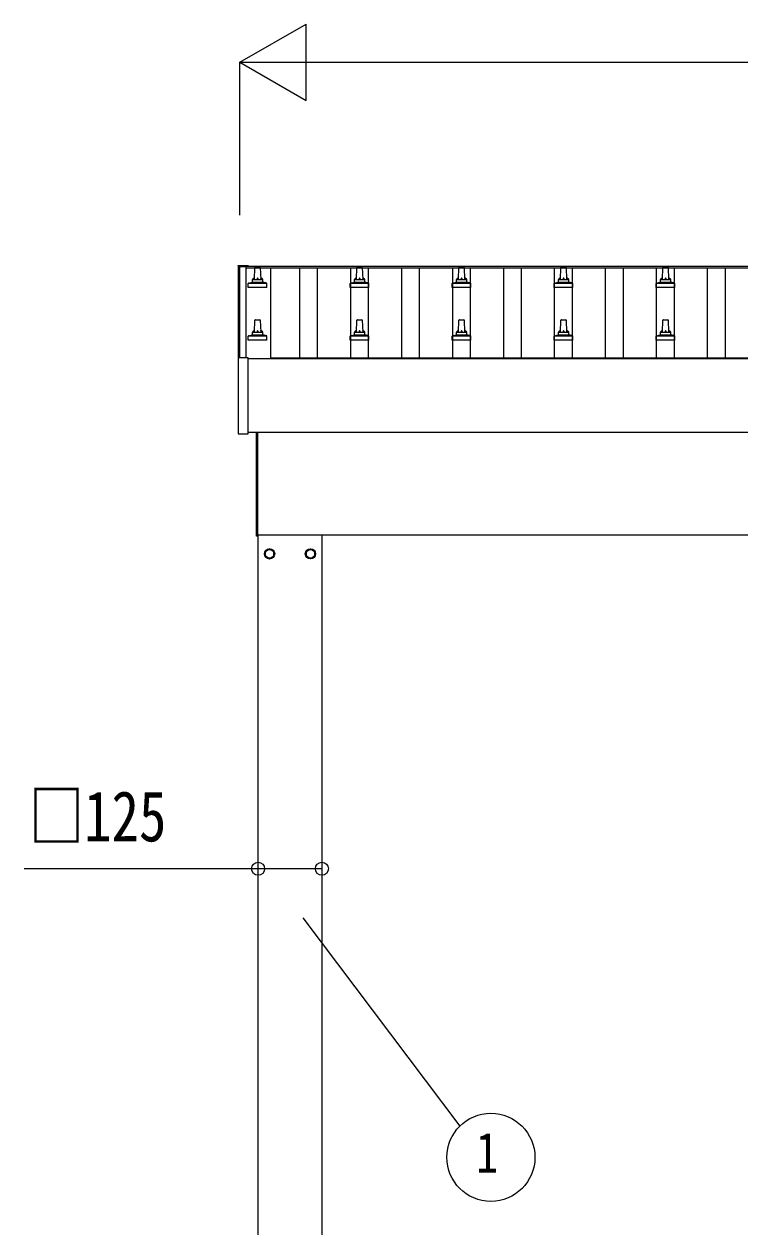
# Model space of a CAD drawing. Units: millimetres, scale not verified. Extents: x -12615 to 12615, y -8910 to 8910.
# Drawn here: x -11106 to -9703, y -2822 to -462 of the extents above; entities that cross this region are included whole.
import ezdxf
from ezdxf.enums import TextEntityAlignment as Align

# ---------------------------------------------------------------- set-up
doc = ezdxf.new("R2010")
doc.units = ezdxf.units.MM
doc.header["$LTSCALE"] = 40
for name, color, linetype in [('0-4_YKK_13', 4, 'Continuous'), ('0-5_YKK_A1', 4, 'Continuous'), ('0-6_YKK_D', 6, 'Continuous')]:
    doc.layers.add(name, color=color, linetype=linetype)
doc.styles.add('ＭＳ ゴシック', font='')
doc.styles.get('ＭＳ ゴシック').set_extended_font_data('MS Gothic')

msp = doc.modelspace()

# ---------------------------------------------------------------- linework, layer by layer
at = {"layer": '0-4_YKK_13'}
for p, q in [((-10686.74, -935.89), (-10686.74, -936.49)), ((-10686.74, -936.49), (-10686.74, -1116.95)), ((-10685.74, -935.37), (-10667.74, -935.37)), ((-10666.74, -936.49), (-10666.74, -935.89)), ((-10666.74, -936.55), (-10666.74, -936.49)), ((-10654.44, -963.07), (-10653.71, -939.55)), ((-10652.71, -938.57), (-10644.17, -938.57)), ((-10643.17, -939.55), (-10642.44, -963.07)), ((-10454.44, -963.07), (-10453.71, -939.55)), ((-10452.71, -938.57), (-10444.17, -938.57)), ((-10443.17, -939.55), (-10442.44, -963.07)), ((-10254.44, -963.07), (-10253.71, -939.55)), ((-10252.71, -938.57), (-10244.17, -938.57)), ((-10243.17, -939.55), (-10242.44, -963.07)), ((-10054.44, -963.07), (-10053.71, -939.55)), ((-10052.71, -938.57), (-10044.17, -938.57)), ((-10043.17, -939.55), (-10042.44, -963.07)), ((-9854.44, -963.07), (-9853.71, -939.55)), ((-9852.71, -938.57), (-9844.17, -938.57)), ((-9843.17, -939.55), (-9842.44, -963.07)), ((-10658.44, -967.29), (-10658.44, -963.07)), ((-10657.44, -963.07), (-10639.44, -963.07)), ((-10638.44, -967.29), (-10638.44, -963.07)), ((-10458.44, -967.29), (-10458.44, -963.07)), ((-10457.44, -963.07), (-10439.44, -963.07)), ((-10438.44, -967.29), (-10438.44, -963.07)), ((-10258.44, -967.29), (-10258.44, -963.07)), ((-10257.44, -963.07), (-10239.44, -963.07)), ((-10238.44, -967.29), (-10238.44, -963.07)), ((-10058.44, -967.29), (-10058.44, -963.07)), ((-10057.44, -963.07), (-10039.44, -963.07)), ((-10038.44, -967.29), (-10038.44, -963.07)), ((-9858.44, -967.29), (-9858.44, -963.07)), ((-9857.44, -963.07), (-9839.44, -963.07)), ((-9838.44, -967.29), (-9838.44, -963.07)), ((-10666.69, -978.57), (-10666.69, -970.86)), ((-10630.19, -978.57), (-10666.69, -978.57)), ((-10666.31, -970.07), (-10630.57, -970.07)), ((-10665.93, -969.89), (-10659.2, -968.26)), ((-10658.82, -968.07), (-10638.06, -968.07)), ((-10630.95, -969.89), (-10637.68, -968.26)), ((-10630.19, -978.57), (-10630.19, -970.86)), ((-10466.69, -978.57), (-10466.69, -970.86)), ((-10430.19, -978.57), (-10466.69, -978.57)), ((-10466.31, -970.07), (-10430.57, -970.07)), ((-10465.93, -969.89), (-10459.2, -968.26)), ((-10458.82, -968.07), (-10438.06, -968.07)), ((-10430.95, -969.89), (-10437.68, -968.26)), ((-10430.19, -978.57), (-10430.19, -970.86)), ((-10266.69, -978.57), (-10266.69, -970.86)), ((-10230.19, -978.57), (-10266.69, -978.57)), ((-10266.31, -970.07), (-10230.57, -970.07)), ((-10265.93, -969.89), (-10259.2, -968.26)), ((-10258.82, -968.07), (-10238.06, -968.07)), ((-10230.95, -969.89), (-10237.68, -968.26)), ((-10230.19, -978.57), (-10230.19, -970.86)), ((-10066.69, -978.57), (-10066.69, -970.86)), ((-10030.19, -978.57), (-10066.69, -978.57)), ((-10066.31, -970.07), (-10030.57, -970.07)), ((-10065.93, -969.89), (-10059.2, -968.26)), ((-10058.82, -968.07), (-10038.06, -968.07)), ((-10030.95, -969.89), (-10037.68, -968.26)), ((-10030.19, -978.57), (-10030.19, -970.86)), ((-9866.69, -978.57), (-9866.69, -970.86)), ((-9830.19, -978.57), (-9866.69, -978.57)), ((-9866.31, -970.07), (-9830.57, -970.07)), ((-9865.93, -969.89), (-9859.2, -968.26)), ((-9858.82, -968.07), (-9838.06, -968.07)), ((-9830.95, -969.89), (-9837.68, -968.26)), ((-9830.19, -978.57), (-9830.19, -970.86)), ((-10654.44, -1066.41), (-10653.71, -1042.88)), ((-10652.71, -1041.91), (-10644.17, -1041.91)), ((-10643.17, -1042.88), (-10642.44, -1066.41)), ((-10454.44, -1066.41), (-10453.71, -1042.88)), ((-10452.71, -1041.91), (-10444.17, -1041.91)), ((-10443.17, -1042.88), (-10442.44, -1066.41)), ((-10254.44, -1066.41), (-10253.71, -1042.88)), ((-10252.71, -1041.91), (-10244.17, -1041.91)), ((-10243.17, -1042.88), (-10242.44, -1066.41)), ((-10054.44, -1066.41), (-10053.71, -1042.88)), ((-10052.71, -1041.91), (-10044.17, -1041.91)), ((-10043.17, -1042.88), (-10042.44, -1066.41)), ((-9854.44, -1066.41), (-9853.71, -1042.88)), ((-9852.71, -1041.91), (-9844.17, -1041.91)), ((-9843.17, -1042.88), (-9842.44, -1066.41)), ((-10666.69, -1081.91), (-10666.69, -1074.19)), ((-10630.19, -1081.91), (-10666.69, -1081.91)), ((-10666.31, -1073.41), (-10630.57, -1073.41)), ((-10665.93, -1073.22), (-10659.2, -1071.59)), ((-10658.82, -1071.41), (-10638.06, -1071.41)), ((-10658.44, -1070.62), (-10658.44, -1066.41)), ((-10657.44, -1066.41), (-10639.44, -1066.41)), ((-10638.44, -1070.62), (-10638.44, -1066.41)), ((-10630.95, -1073.22), (-10637.68, -1071.59)), ((-10630.19, -1081.91), (-10630.19, -1074.19)), ((-10466.69, -1081.91), (-10466.69, -1074.19)), ((-10430.19, -1081.91), (-10466.69, -1081.91)), ((-10466.31, -1073.41), (-10430.57, -1073.41)), ((-10465.93, -1073.22), (-10459.2, -1071.59)), ((-10458.82, -1071.41), (-10438.06, -1071.41)), ((-10458.44, -1070.62), (-10458.44, -1066.41)), ((-10457.44, -1066.41), (-10439.44, -1066.41)), ((-10438.44, -1070.62), (-10438.44, -1066.41)), ((-10430.95, -1073.22), (-10437.68, -1071.59)), ((-10430.19, -1081.91), (-10430.19, -1074.19)), ((-10266.69, -1081.91), (-10266.69, -1074.19)), ((-10230.19, -1081.91), (-10266.69, -1081.91)), ((-10266.31, -1073.41), (-10230.57, -1073.41)), ((-10265.93, -1073.22), (-10259.2, -1071.59)), ((-10258.82, -1071.41), (-10238.06, -1071.41)), ((-10258.44, -1070.62), (-10258.44, -1066.41)), ((-10257.44, -1066.41), (-10239.44, -1066.41)), ((-10238.44, -1070.62), (-10238.44, -1066.41)), ((-10230.95, -1073.22), (-10237.68, -1071.59)), ((-10230.19, -1081.91), (-10230.19, -1074.19)), ((-10066.69, -1081.91), (-10066.69, -1074.19)), ((-10030.19, -1081.91), (-10066.69, -1081.91)), ((-10066.31, -1073.41), (-10030.57, -1073.41)), ((-10065.93, -1073.22), (-10059.2, -1071.59)), ((-10058.82, -1071.41), (-10038.06, -1071.41)), ((-10058.44, -1070.62), (-10058.44, -1066.41)), ((-10057.44, -1066.41), (-10039.44, -1066.41)), ((-10038.44, -1070.62), (-10038.44, -1066.41)), ((-10030.95, -1073.22), (-10037.68, -1071.59)), ((-10030.19, -1081.91), (-10030.19, -1074.19)), ((-9866.69, -1081.91), (-9866.69, -1074.19)), ((-9830.19, -1081.91), (-9866.69, -1081.91)), ((-9866.31, -1073.41), (-9830.57, -1073.41)), ((-9865.93, -1073.22), (-9859.2, -1071.59)), ((-9858.82, -1071.41), (-9838.06, -1071.41)), ((-9858.44, -1070.62), (-9858.44, -1066.41)), ((-9857.44, -1066.41), (-9839.44, -1066.41)), ((-9838.44, -1070.62), (-9838.44, -1066.41)), ((-9830.95, -1073.22), (-9837.68, -1071.59)), ((-9830.19, -1081.91), (-9830.19, -1074.19)), ((-10686.74, -1116.96), (-10686.74, -1264.96)), ((-10685.74, -1116.46), (-10686.24, -1116.46)), ((-10667.74, -1116.46), (-10685.74, -1116.46)), ((-10667.24, -1116.46), (-10667.74, -1116.46)), ((-10666.74, -1264.96), (-10666.74, -1116.96)), ((-10686.24, -1265.46), (-10667.24, -1265.46)), ((-10650.44, -1466.5), (-10650.44, -1262.83)), ((-10648.44, -1262.83), (-10648.44, -1466.5)), ((-10648.44, -1466.5), (-10650.44, -1466.5)), ((-10616.34, -1500.75), (-10616.44, -1500.75)), ((-10616.34, -1501.25), (-10616.44, -1501.25)), ((-10553.54, -1500.75), (-10553.44, -1500.75)), ((-10553.54, -1501.25), (-10553.44, -1501.25))]:
    msp.add_line(p, q, dxfattribs=at)
for points in [[(-10686.74, -935.89), (-10686.71, -935.7), (-10686.63, -935.57), (-10686.54, -935.49), (-10686.46, -935.43), (-10686.38, -935.4), (-10686.33, -935.39), (-10686.29, -935.39), (-10686.25, -935.38), (-10686.06, -935.37), (-10685.88, -935.37), (-10685.74, -935.37)], [(-10667.74, -935.37), (-10667.55, -935.37), (-10667.38, -935.37), (-10667.24, -935.38), (-10667.17, -935.39), (-10667.11, -935.4), (-10667.02, -935.44), (-10666.89, -935.54), (-10666.8, -935.67), (-10666.79, -935.69)]]:
    msp.add_lwpolyline(points, dxfattribs=at)
for points in [[(-10624.94, -1491.19), (-10633.44, -1496.09), (-10633.44, -1505.91), (-10624.94, -1510.81), (-10616.44, -1505.91), (-10616.44, -1496.09)], [(-10544.94, -1491.19), (-10536.44, -1496.09), (-10536.44, -1505.91), (-10544.94, -1510.81), (-10553.44, -1505.91), (-10553.44, -1496.09)]]:
    msp.add_lwpolyline(points, close=True, dxfattribs=at)
for centre, radius in [((-10624.94, -1501), 10), ((-10624.94, -1501), 8.5), ((-10544.94, -1501), 10), ((-10544.94, -1501), 8.5)]:
    msp.add_circle(centre, radius, dxfattribs=at)
for centre, radius, start, end in [((-10667.24, -935.89), 0.499, 0.00068, 23.5008), ((-10652.71, -939.57), 1, 90, 178.60509), ((-10644.17, -939.57), 1, 1.39491, 90), ((-10452.71, -939.57), 1, 90, 178.60509), ((-10444.17, -939.57), 1, 1.39491, 90), ((-10252.71, -939.57), 1, 90, 178.60509), ((-10244.17, -939.57), 1, 1.39491, 90), ((-10052.71, -939.57), 1, 90, 178.60509), ((-10044.17, -939.57), 1, 1.39491, 90), ((-9852.71, -939.57), 1, 90, 178.60509), ((-9844.17, -939.57), 1, 1.39491, 90), ((-10659.44, -967.29), 1, 283.62699, 0), ((-10654.36, -963.71), 4.13, 90, 171.17633), ((-10657.44, -964.07), 1, 90, 180), ((-10645.11, -963.07), 4.83, 133.60282, 180), ((-10651.77, -963.07), 4.83, 0, 46.39718), ((-10642.53, -963.71), 4.13, 8.82367, 90), ((-10639.44, -964.07), 1, 0, 90), ((-10637.44, -967.29), 1, 180, 256.37301), ((-10459.44, -967.29), 1, 283.62699, 0), ((-10454.36, -963.71), 4.13, 90, 171.17633), ((-10457.44, -964.07), 1, 90, 180), ((-10445.11, -963.07), 4.83, 133.60282, 180), ((-10451.77, -963.07), 4.83, 0, 46.39718), ((-10442.53, -963.71), 4.13, 8.82367, 90), ((-10439.44, -964.07), 1, 0, 90), ((-10437.44, -967.29), 1, 180, 256.37301), ((-10259.44, -967.29), 1, 283.62699, 0), ((-10254.36, -963.71), 4.13, 90, 171.17633), ((-10257.44, -964.07), 1, 90, 180), ((-10245.11, -963.07), 4.83, 133.60282, 180), ((-10251.77, -963.07), 4.83, 0, 46.39718), ((-10242.53, -963.71), 4.13, 8.82367, 90), ((-10239.44, -964.07), 1, 0, 90), ((-10237.44, -967.29), 1, 180, 256.37301), ((-10059.44, -967.29), 1, 283.62699, 0), ((-10054.36, -963.71), 4.13, 90, 171.17633), ((-10057.44, -964.07), 1, 90, 180), ((-10045.11, -963.07), 4.83, 133.60282, 180), ((-10051.77, -963.07), 4.83, 0, 46.39718), ((-10042.53, -963.71), 4.13, 8.82367, 90), ((-10039.44, -964.07), 1, 0, 90), ((-10037.44, -967.29), 1, 180, 256.37301), ((-9859.44, -967.29), 1, 283.62699, 0), ((-9854.36, -963.71), 4.13, 90, 171.17633), ((-9857.44, -964.07), 1, 90, 180), ((-9845.11, -963.07), 4.83, 133.60282, 180), ((-9851.77, -963.07), 4.83, 0, 46.39718), ((-9842.53, -963.71), 4.13, 8.82367, 90), ((-9839.44, -964.07), 1, 0, 90), ((-9837.44, -967.29), 1, 180, 256.37301), ((-10665.69, -970.86), 1, 103.62699, 180), ((-10631.19, -970.86), 1, 0, 76.37301), ((-10465.69, -970.86), 1, 103.62699, 180), ((-10431.19, -970.86), 1, 0, 76.37301), ((-10265.69, -970.86), 1, 103.62699, 180), ((-10231.19, -970.86), 1, 0, 76.37301), ((-10065.69, -970.86), 1, 103.62699, 180), ((-10031.19, -970.86), 1, 0, 76.37301), ((-9865.69, -970.86), 1, 103.62699, 180), ((-9831.19, -970.86), 1, 0, 76.37301), ((-10652.71, -1042.91), 1, 90, 178.60509), ((-10644.17, -1042.91), 1, 1.39491, 90), ((-10452.71, -1042.91), 1, 90, 178.60509), ((-10444.17, -1042.91), 1, 1.39491, 90), ((-10252.71, -1042.91), 1, 90, 178.60509), ((-10244.17, -1042.91), 1, 1.39491, 90), ((-10052.71, -1042.91), 1, 90, 178.60509), ((-10044.17, -1042.91), 1, 1.39491, 90), ((-9852.71, -1042.91), 1, 90, 178.60509), ((-9844.17, -1042.91), 1, 1.39491, 90), ((-10665.69, -1074.19), 1, 103.62699, 180), ((-10659.44, -1070.62), 1, 283.62699, 0), ((-10654.36, -1067.04), 4.13, 90, 171.17633), ((-10657.44, -1067.41), 1, 90, 180), ((-10645.11, -1066.41), 4.83, 133.60282, 180), ((-10651.77, -1066.41), 4.83, 0, 46.39718), ((-10642.53, -1067.04), 4.13, 8.82367, 90), ((-10639.44, -1067.41), 1, 0, 90), ((-10637.44, -1070.62), 1, 180, 256.37301), ((-10631.19, -1074.19), 1, 0, 76.37301), ((-10465.69, -1074.19), 1, 103.62699, 180), ((-10459.44, -1070.62), 1, 283.62699, 0), ((-10454.36, -1067.04), 4.13, 90, 171.17633), ((-10457.44, -1067.41), 1, 90, 180), ((-10445.11, -1066.41), 4.83, 133.60282, 180), ((-10451.77, -1066.41), 4.83, 0, 46.39718), ((-10442.53, -1067.04), 4.13, 8.82367, 90), ((-10439.44, -1067.41), 1, 0, 90), ((-10437.44, -1070.62), 1, 180, 256.37301), ((-10431.19, -1074.19), 1, 0, 76.37301), ((-10265.69, -1074.19), 1, 103.62699, 180), ((-10259.44, -1070.62), 1, 283.62699, 0), ((-10254.36, -1067.04), 4.13, 90, 171.17633), ((-10257.44, -1067.41), 1, 90, 180), ((-10245.11, -1066.41), 4.83, 133.60282, 180), ((-10251.77, -1066.41), 4.83, 0, 46.39718), ((-10242.53, -1067.04), 4.13, 8.82367, 90), ((-10239.44, -1067.41), 1, 0, 90), ((-10237.44, -1070.62), 1, 180, 256.37301), ((-10231.19, -1074.19), 1, 0, 76.37301), ((-10065.69, -1074.19), 1, 103.62699, 180), ((-10059.44, -1070.62), 1, 283.62699, 0), ((-10054.36, -1067.04), 4.13, 90, 171.17633), ((-10057.44, -1067.41), 1, 90, 180), ((-10045.11, -1066.41), 4.83, 133.60282, 180), ((-10051.77, -1066.41), 4.83, 0, 46.39718), ((-10042.53, -1067.04), 4.13, 8.82367, 90), ((-10039.44, -1067.41), 1, 0, 90), ((-10037.44, -1070.62), 1, 180, 256.37301), ((-10031.19, -1074.19), 1, 0, 76.37301), ((-9865.69, -1074.19), 1, 103.62699, 180), ((-9859.44, -1070.62), 1, 283.62699, 0), ((-9854.36, -1067.04), 4.13, 90, 171.17633), ((-9857.44, -1067.41), 1, 90, 180), ((-9845.11, -1066.41), 4.83, 133.60282, 180), ((-9851.77, -1066.41), 4.83, 0, 46.39718), ((-9842.53, -1067.04), 4.13, 8.82367, 90), ((-9839.44, -1067.41), 1, 0, 90), ((-9837.44, -1070.62), 1, 180, 256.37301), ((-9831.19, -1074.19), 1, 0, 76.37301), ((-10686.24, -1116.96), 0.5, 90, 180), ((-10667.24, -1116.96), 0.5, 0, 90), ((-10686.24, -1264.96), 0.5, 180, 270), ((-10667.24, -1264.96), 0.5, 270, 0), ((-10624.94, -1501), 8.6, 171.25399, 188.74601), ((-10624.94, -1501), 8.6, 111.25399, 128.74601), ((-10624.94, -1501), 8.6, 231.25399, 248.74601), ((-10624.94, -1501), 8.6, 51.25399, 68.74601), ((-10624.94, -1501), 8.6, 291.25399, 308.74601), ((-10624.94, -1501), 8.6, 1.66581, 8.74601), ((-10624.94, -1501), 8.6, 351.25399, 358.33419), ((-10544.94, -1501), 8.6, 171.25399, 178.33419), ((-10544.94, -1501), 8.6, 181.66581, 188.74601), ((-10544.94, -1501), 8.6, 111.25399, 128.74601), ((-10544.94, -1501), 8.6, 231.25399, 248.74601), ((-10544.94, -1501), 8.6, 51.25399, 68.74601), ((-10544.94, -1501), 8.6, 291.25399, 308.74601), ((-10544.94, -1501), 8.6, 351.25399, 8.74601)]:
    msp.add_arc(centre, radius, start, end, dxfattribs=at)
at = {"layer": '0-5_YKK_A1'}
for p, q in [((-10683.44, -937.52), (-10671.44, -937.52)), ((-10683.44, -1116.46), (-10683.44, -937.52)), ((-10671.44, -936.55), (-5225.44, -936.55)), ((-10671.44, -936.55), (-10671.44, -940.14)), ((-10671.44, -937.52), (-10671.44, -1116.46)), ((-10671.44, -940.14), (-5225.44, -940.14)), ((-10623.44, -940.14), (-10623.44, -1116.4)), ((-10565.94, -1116.16), (-10565.94, -940.14)), ((-10530.94, -1116.16), (-10530.94, -940.14)), ((-10465.94, -1116.16), (-10465.94, -940.14)), ((-10430.94, -1116.16), (-10430.94, -940.14)), ((-10365.94, -1116.16), (-10365.94, -940.14)), ((-10330.94, -1116.16), (-10330.94, -940.14)), ((-10265.94, -1116.16), (-10265.94, -940.14)), ((-10230.94, -1116.16), (-10230.94, -940.14)), ((-10165.94, -1116.16), (-10165.94, -940.14)), ((-10130.94, -1116.16), (-10130.94, -940.14)), ((-10065.94, -1116.16), (-10065.94, -940.14)), ((-10030.94, -1116.16), (-10030.94, -940.14)), ((-9965.94, -1116.16), (-9965.94, -940.14)), ((-9930.94, -1116.16), (-9930.94, -940.14)), ((-9865.94, -1116.16), (-9865.94, -940.14)), ((-9830.94, -1116.16), (-9830.94, -940.14)), ((-9765.94, -1116.16), (-9765.94, -940.14)), ((-9730.94, -1116.16), (-9730.94, -940.14)), ((-10666.74, -1117.96), (-5230.14, -1117.96)), ((-10623.44, -1116.4), (-5225.44, -1116.4)), ((-5230.14, -1262.83), (-10666.74, -1262.83)), ((-10648.44, -1464), (-5342.09, -1464)), ((-10647.44, -4264), (-10647.44, -1464)), ((-10522.44, -1464), (-10522.44, -4264))]:
    msp.add_line(p, q, dxfattribs=at)
at = {"layer": '0-6_YKK_D'}
for p, q in [((-10683.44, -536.55), (-10553.54, -461.55)), ((-10553.54, -611.55), (-10553.54, -461.55)), ((-10683.44, -836.55), (-10683.44, -535.55)), ((-10683.44, -536.55), (-10553.54, -611.55)), ((-10683.44, -536.55), (-10423.63, -536.55)), ((-10533.44, -536.55), (-5363.44, -536.55)), ((-10647.44, -2119), (-10647.44, -2120)), ((-10559.87, -2215.25), (-10251.91, -2623.92))]:
    msp.add_line(p, q, dxfattribs=at)
msp.add_lwpolyline([(-10522.44, -2119), (-10647.44, -2119), (-11106.44, -2119)], dxfattribs=at)
for centre, radius in [((-10647.44, -2119), 12.75), ((-10522.44, -2119), 12.75), ((-10191.04, -2685.24), 86.4)]:
    msp.add_circle(centre, radius, dxfattribs=at)

# ---------------------------------------------------------------- texts
at = {"layer": '0-6_YKK_D', "style": 'ＭＳ ゴシック', "width": 0.8}
for s, height, p in [('□125', 98.97, (-11096.84, -2095)), ('1', 79.18, (-10219.84, -2739.24))]:
    msp.add_text(s, height=height, dxfattribs=at).set_placement(p, align=Align.BOTTOM_LEFT)

doc.saveas('drawing.dxf')
